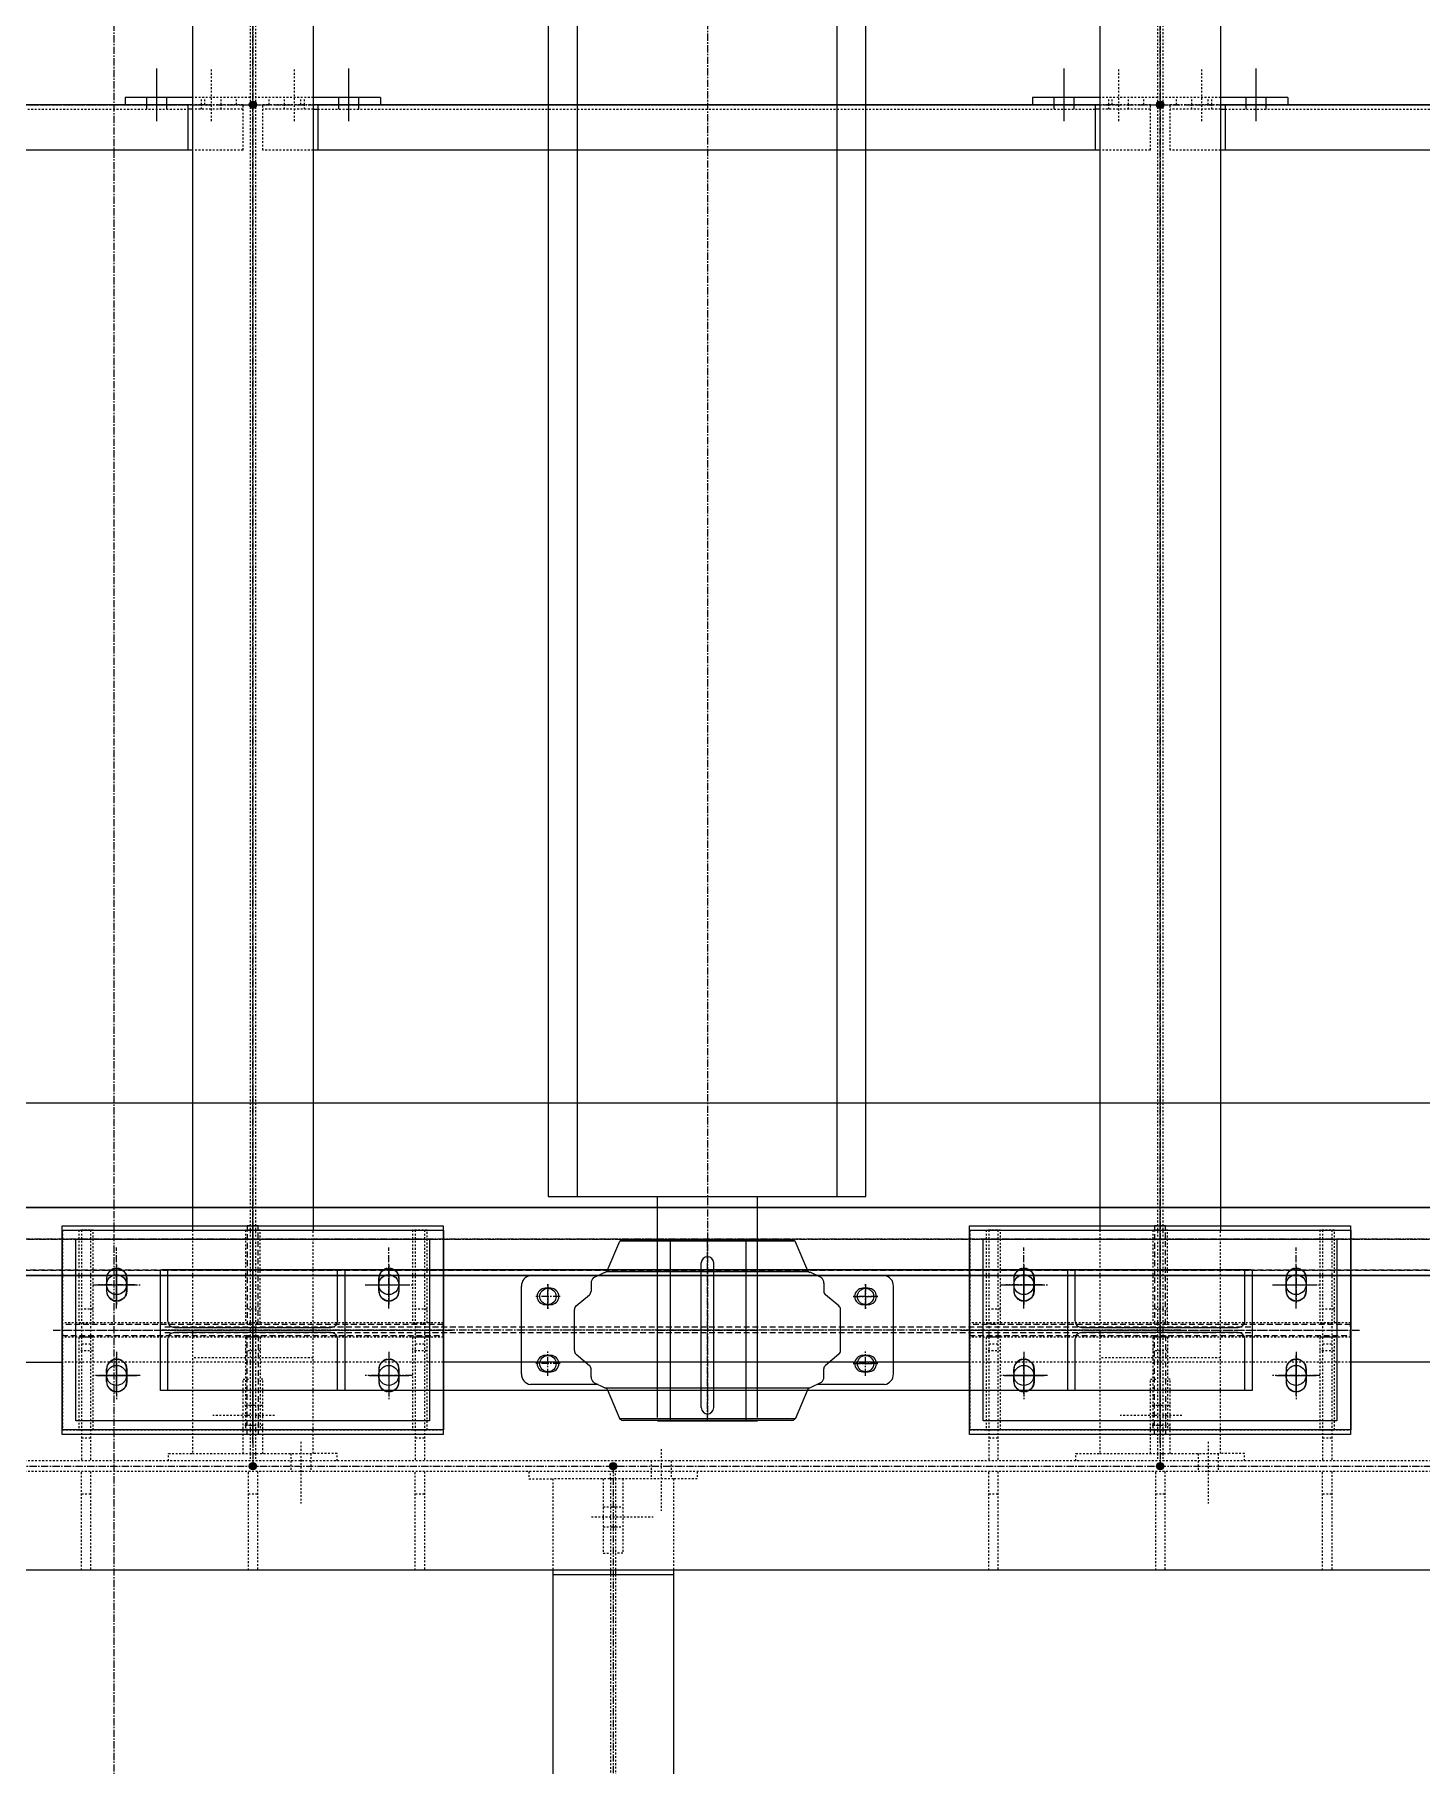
# Model space of a CAD drawing. Header units: millimetres. Extents: x -1319 to 21258, y 11161 to 27532.
# Drawn here: x 11689 to 13218, y 15352 to 17259 of the extents above; entities that cross this region are included whole.
import ezdxf

# ---------------------------------------------------------------- set-up
doc = ezdxf.new("R2010")
doc.units = ezdxf.units.MM
for name, pattern in [('CENTER', [12.7, 7.9375, -1.5875, 1.5875, -1.5875]), ('DXK_LINE_DOT2', [3.9198, 1.9599, -1.9599]), ('HIDDEN', [9.525, 6.35, -3.175])]:
    doc.linetypes.add(name, pattern=pattern)
for name, color, linetype in [('1', 7, 'Continuous'), ('2', 7, 'Continuous'), ('4', 7, 'Continuous')]:
    doc.layers.add(name, color=color, linetype=linetype)
for name, color, linetype, lineweight in [('All Bought', 110, 'Continuous', 9), ('Belt', 4, 'Continuous', 9), ('CEN', 1, 'CENTER', 9), ('HIDDDEN', 3, 'HIDDEN', 9), ('HIDDEN', 3, 'HIDDEN', 9), ('MAIN OBJECT', 2, 'Continuous', 18), ('OBJECT', 2, 'Continuous', 18), ('STR25', 30, 'Continuous', 5)]:
    doc.layers.add(name, color=color, linetype=linetype, lineweight=lineweight)

# ---------------------------------------------------------------- blocks, each defined once
blk = doc.blocks.new('A$Cfeb8c868')
at = {"layer": '4', "linetype": 'Continuous'}
for points in [[(6203, -6304, -1), (6203, -6296, -1)], [(6203, -6304, -1), (6203, -6296, -1)], [(7203, -6304, -1), (7203, -6296, -1)], [(7203, -6304, -1), (7203, -6296, -1)], [(6203, -7804, -1), (6203, -7796, -1)], [(6600, -7804, -1), (6600, -7796, -1)], [(7203, -7804, -1), (7203, -7796, -1)]]:
    blk.add_hatch(color=4, dxfattribs=at).paths.add_polyline_path(points)
at = {"layer": '1', "color": 4, "linetype": 'DXK_LINE_DOT2'}
for p, q in [((6200.1, -4813), (6200.1, -7786.1)), ((6205.8, -4813), (6205.8, -7786.1)), ((7200.1, -4813), (7200.1, -7786.1)), ((7205.8, -4813), (7205.8, -7786.1)), ((6157.2, -6318), (6157.2, -6260)), ((6248.8, -6318), (6248.8, -6260)), ((7157.2, -6318), (7157.2, -6260)), ((7248.8, -6318), (7248.8, -6260)), ((6200.1, -6292), (6136.4, -6292)), ((6146.2, -6300), (6146.2, -6292)), ((6150.2, -6300), (6150.2, -6292)), ((6168.2, -6300), (6168.2, -6292)), ((6185.1, -6300), (6185.1, -6292)), ((6269.6, -6292), (6205.8, -6292)), ((6220.9, -6300), (6220.9, -6292)), ((6237.8, -6300), (6237.8, -6292)), ((6255.8, -6300), (6255.8, -6292)), ((6259.8, -6300), (6259.8, -6292)), ((7200.1, -6292), (7136.4, -6292)), ((7146.2, -6300), (7146.2, -6292)), ((7150.2, -6300), (7150.2, -6292)), ((7168.2, -6300), (7168.2, -6292)), ((7185.1, -6300), (7185.1, -6292)), ((7269.6, -6292), (7205.8, -6292)), ((7220.9, -6300), (7220.9, -6292)), ((7237.8, -6300), (7237.8, -6292)), ((7255.8, -6300), (7255.8, -6292)), ((7259.8, -6300), (7259.8, -6292)), ((5574.6, -6305), (6131.4, -6305)), ((6192.2, -6300), (6131.4, -6300)), ((6192.2, -6305), (6136.4, -6305)), ((6146.2, -6305), (6146.2, -6300)), ((6168.2, -6305), (6168.2, -6300)), ((6192.2, -6350), (6192.2, -6300)), ((6213.9, -6350), (6213.9, -6300)), ((6274.6, -6300), (6213.9, -6300)), ((6269.6, -6305), (6213.9, -6305)), ((6237.8, -6305), (6237.8, -6300)), ((6259.8, -6305), (6259.8, -6300)), ((6274.6, -6305), (7131.4, -6305)), ((7192.2, -6300), (7131.4, -6300)), ((7192.2, -6305), (7136.4, -6305)), ((7146.2, -6305), (7146.2, -6300)), ((7168.2, -6305), (7168.2, -6300)), ((7192.2, -6350), (7192.2, -6300)), ((7213.9, -6350), (7213.9, -6300)), ((7274.6, -6300), (7213.9, -6300)), ((7269.6, -6305), (7213.9, -6305)), ((7237.8, -6305), (7237.8, -6300)), ((7259.8, -6305), (7259.8, -6300)), ((7274.6, -6305), (7628.4, -6305)), ((6192.2, -6350), (6136.4, -6350)), ((6269.6, -6350), (6213.9, -6350)), ((7192.2, -6350), (7136.4, -6350)), ((7269.6, -6350), (7213.9, -6350)), ((5993, -7540), (5993, -7760)), ((5993, -7540), (6413, -7540)), ((6011, -7540), (6011, -7642)), ((6027, -7540), (6011, -7540)), ((6014, -7540), (6014, -7794.1)), ((6024, -7540), (6014, -7540)), ((6024, -7540), (6024, -7794.1)), ((6027, -7642), (6027, -7540)), ((6136.4, -7540), (6136.4, -7786.1)), ((6195, -7540), (6195, -7642)), ((6211, -7540), (6195, -7540)), ((6211, -7642), (6211, -7540)), ((6269.6, -7786.1), (6269.6, -7540)), ((6379, -7540), (6379, -7641.9)), ((6395, -7540), (6379, -7540)), ((6382, -7540), (6382, -7794.1)), ((6382, -7540), (6392, -7540)), ((6382, -7540), (6392, -7540)), ((6392, -7540), (6392, -7794.1)), ((6395, -7641.9), (6395, -7540)), ((6413, -7540), (6413, -7760)), ((6993, -7540), (6993, -7760)), ((6993, -7540), (7413, -7540)), ((7011, -7540), (7011, -7642)), ((7027, -7540), (7011, -7540)), ((7014, -7540), (7014, -7794.1)), ((7024, -7540), (7014, -7540)), ((7024, -7540), (7024, -7794.1)), ((7027, -7642), (7027, -7540)), ((7136.4, -7540), (7136.4, -7786.1)), ((7195, -7540), (7195, -7642)), ((7211, -7540), (7195, -7540)), ((7211, -7642), (7211, -7540)), ((7269.6, -7786.1), (7269.6, -7540)), ((7379, -7540), (7379, -7641.9)), ((7395, -7540), (7379, -7540)), ((7382, -7540), (7382, -7794.1)), ((7382, -7540), (7392, -7540)), ((7382, -7540), (7392, -7540)), ((7392, -7540), (7392, -7794.1)), ((7395, -7641.9), (7395, -7540)), ((7413, -7540), (7413, -7760)), ((6027, -7627), (6011, -7627)), ((6211, -7627), (6195, -7627)), ((6395, -7626.9), (6379, -7626.9)), ((7027, -7627), (7011, -7627)), ((7211, -7627), (7195, -7627)), ((7395, -7626.9), (7379, -7626.9)), ((5993, -7658), (5993, -7642)), ((6413, -7642), (5993, -7642)), ((6011, -7642), (6027, -7642)), ((6195, -7642), (6211, -7642)), ((6379, -7641.9), (6395, -7641.9)), ((6413, -7658), (6413, -7642)), ((6993, -7658), (6993, -7642)), ((7413, -7642), (6993, -7642)), ((7011, -7642), (7027, -7642)), ((7195, -7642), (7211, -7642)), ((7379, -7641.9), (7395, -7641.9)), ((7413, -7658), (7413, -7642)), ((6413, -7658), (5993, -7658)), ((6027, -7658), (6011, -7658)), ((6011, -7658), (6011, -7760)), ((6027, -7760), (6027, -7658)), ((6211, -7658), (6195, -7658)), ((6195, -7658), (6195, -7760)), ((6211, -7658), (6211, -7760)), ((6395, -7658), (6379, -7658)), ((6379, -7658), (6379, -7760)), ((6395, -7760), (6395, -7658)), ((7413, -7658), (6993, -7658)), ((7027, -7658), (7011, -7658)), ((7011, -7658), (7011, -7760)), ((7027, -7760), (7027, -7658)), ((7211, -7658), (7195, -7658)), ((7195, -7658), (7195, -7760)), ((7211, -7658), (7211, -7760)), ((7395, -7658), (7379, -7658)), ((7379, -7658), (7379, -7760)), ((7395, -7760), (7395, -7658)), ((6027, -7673), (6011, -7673)), ((6024, -7665.5), (6014, -7665.5)), ((6269.6, -7680.5), (6136.4, -7680.5)), ((6211, -7673), (6195, -7673)), ((6395, -7673), (6379, -7673)), ((6392, -7665.5), (6382, -7665.5)), ((7027, -7673), (7011, -7673)), ((7024, -7665.5), (7014, -7665.5)), ((7269.6, -7680.5), (7136.4, -7680.5)), ((7211, -7673), (7195, -7673)), ((7395, -7673), (7379, -7673)), ((7392, -7665.5), (7382, -7665.5)), ((6413, -7685.5), (5993, -7685.5)), ((7413, -7685.5), (6993, -7685.5)), ((6192.2, -7786.1), (6192.2, -7704.1)), ((6192.2, -7704.1), (6200.1, -7704.1)), ((6213.9, -7704.1), (6205.8, -7704.1)), ((6213.9, -7786.1), (6213.9, -7704.1)), ((7192.2, -7786.1), (7192.2, -7704.1)), ((7192.2, -7704.1), (7200.1, -7704.1)), ((7213.9, -7704.1), (7205.8, -7704.1)), ((7213.9, -7786.1), (7213.9, -7704.1)), ((6200.1, -7733.1), (6192.2, -7733.1)), ((6205.8, -7733.1), (6200.1, -7733.1)), ((6213.9, -7733.1), (6205.8, -7733.1)), ((7200.1, -7733.1), (7192.2, -7733.1)), ((7205.8, -7733.1), (7200.1, -7733.1)), ((7213.9, -7733.1), (7205.8, -7733.1)), ((5993, -7760), (6413, -7760)), ((6011, -7760), (6027, -7760)), ((6226.9, -7744.1), (6158.9, -7744.1)), ((6200.1, -7755.1), (6192.2, -7755.1)), ((6205.8, -7755.1), (6200.1, -7755.1)), ((6213.9, -7755.1), (6205.8, -7755.1)), ((6379, -7760), (6395, -7760)), ((6993, -7760), (7413, -7760)), ((7011, -7760), (7027, -7760)), ((7226.9, -7744.1), (7158.9, -7744.1)), ((7200.1, -7755.1), (7192.2, -7755.1)), ((7205.8, -7755.1), (7200.1, -7755.1)), ((7213.9, -7755.1), (7205.8, -7755.1)), ((7379, -7760), (7395, -7760)), ((6024, -7769.1), (6014, -7769.1)), ((6255.8, -7773.1), (6255.8, -7841.1)), ((6392, -7769.1), (6382, -7769.1)), ((7024, -7769.1), (7014, -7769.1)), ((7255.8, -7773.1), (7255.8, -7841.1)), ((7392, -7769.1), (7382, -7769.1)), ((8360, -7794.1), (-190, -7794.1)), ((6110.1, -7794.1), (6110.1, -7786.1)), ((6110.1, -7786.1), (6136.4, -7786.1)), ((6136.4, -7786.1), (6269.6, -7786.1)), ((6200.1, -7786.1), (6200.1, -7794.1)), ((6205.8, -7786.1), (6205.8, -7794.1)), ((6244.8, -7786.1), (6244.8, -7794.1)), ((6244.8, -7794.1), (6244.8, -7805.9)), ((6266.8, -7786.1), (6266.8, -7794.1)), ((6266.8, -7794.1), (6266.8, -7805.9)), ((6295.8, -7786.1), (6269.6, -7786.1)), ((6295.8, -7794.1), (6295.8, -7786.1)), ((6641.8, -7794.1), (6641.8, -7805.9)), ((6652.8, -7781.1), (6652.8, -7849.1)), ((6663.8, -7794.1), (6663.8, -7805.9)), ((7110.1, -7794.1), (7110.1, -7786.1)), ((7110.1, -7786.1), (7136.4, -7786.1)), ((7136.4, -7786.1), (7269.6, -7786.1)), ((7200.1, -7786.1), (7200.1, -7794.1)), ((7205.8, -7786.1), (7205.8, -7794.1)), ((7244.8, -7786.1), (7244.8, -7794.1)), ((7244.8, -7794.1), (7244.8, -7805.9)), ((7266.8, -7786.1), (7266.8, -7794.1)), ((7266.8, -7794.1), (7266.8, -7805.9)), ((7295.9, -7786.1), (7269.6, -7786.1)), ((7295.9, -7794.1), (7295.9, -7786.1)), ((8360, -7805.9), (-190, -7805.9)), ((6014, -7914.5), (6014, -7805.9)), ((6024, -7805.9), (6024, -7914.5)), ((6198, -7914.5), (6198, -7805.9)), ((6208, -7805.9), (6208, -7914.5)), ((6382, -7914.5), (6382, -7805.9)), ((6392, -7805.9), (6392, -7914.5)), ((6507.2, -7805.9), (6507.2, -7813.9)), ((6507.2, -7813.9), (6533.4, -7813.9)), ((6533.4, -7813.9), (6533.4, -7914.5)), ((6666.6, -7813.9), (6533.4, -7813.9)), ((6589.1, -7813.9), (6589.1, -7895.9)), ((6597.2, -7813.9), (6597.2, -7805.9)), ((6597.2, -7813.9), (6597.2, -9002.9)), ((6602.8, -7813.9), (6602.8, -7805.9)), ((6602.8, -7813.9), (6602.8, -7914.5)), ((6610.8, -7813.9), (6610.8, -7895.9)), ((6641.8, -7805.9), (6641.8, -7813.9)), ((6663.8, -7805.9), (6663.8, -7813.9)), ((6666.6, -7813.9), (6666.6, -7914.5)), ((6692.8, -7813.9), (6666.6, -7813.9)), ((6692.8, -7805.9), (6692.8, -7813.9)), ((7014, -7914.5), (7014, -7805.9)), ((7024, -7805.9), (7024, -7914.5)), ((7198, -7914.5), (7198, -7805.9)), ((7208, -7805.9), (7208, -7914.5)), ((7382, -7914.5), (7382, -7805.9)), ((7392, -7805.9), (7392, -7914.5)), ((6024, -7830.9), (6014, -7830.9)), ((6208, -7830.9), (6198, -7830.9)), ((6392, -7830.9), (6382, -7830.9)), ((7024, -7830.9), (7014, -7830.9)), ((7208, -7830.9), (7198, -7830.9)), ((7392, -7830.9), (7382, -7830.9)), ((6576.1, -7855.9), (6644.1, -7855.9)), ((6589.1, -7844.9), (6597.2, -7844.9)), ((6597.2, -7844.9), (6602.8, -7844.9)), ((6602.8, -7844.9), (6610.8, -7844.9)), ((6589.1, -7866.9), (6597.2, -7866.9)), ((6597.2, -7866.9), (6602.8, -7866.9)), ((6602.8, -7866.9), (6610.8, -7866.9)), ((6589.1, -7895.9), (6597.2, -7895.9)), ((6610.8, -7895.9), (6602.8, -7895.9)), ((8487, -7914.5), (3648.1, -7914.5)), ((6602.8, -7919.5), (6602.8, -9900))]:
    blk.add_line(p, q, dxfattribs=at)
at = {"layer": '2', "color": 4, "linetype": 'Continuous'}
for p, q in [((6136.4, -5060), (6136.4, -7540)), ((6269.6, -5060), (6269.6, -7540)), ((7136.4, -5060), (7136.4, -7540)), ((7269.6, -5060), (7269.6, -7540)), ((6097.2, -6318), (6097.2, -6260)), ((6308.8, -6318), (6308.8, -6260)), ((7097.2, -6318), (7097.2, -6260)), ((7308.8, -6318), (7308.8, -6260)), ((6136.4, -6292), (6062.2, -6292)), ((6062.2, -6292), (6062.2, -6300)), ((6086.2, -6300), (6086.2, -6292)), ((6108.2, -6300), (6108.2, -6292)), ((6343.8, -6292), (6269.6, -6292)), ((6297.8, -6300), (6297.8, -6292)), ((6319.8, -6300), (6319.8, -6292)), ((6343.8, -6292), (6343.8, -6300)), ((7136.4, -6292), (7062.2, -6292)), ((7062.2, -6292), (7062.2, -6300)), ((7086.2, -6300), (7086.2, -6292)), ((7108.2, -6300), (7108.2, -6292)), ((7343.8, -6292), (7269.6, -6292)), ((7297.8, -6300), (7297.8, -6292)), ((7319.8, -6300), (7319.8, -6292)), ((7343.8, -6292), (7343.8, -6300)), ((6131.4, -6300), (5574.6, -6300)), ((6086.2, -6305), (6086.2, -6300)), ((6108.2, -6305), (6108.2, -6300)), ((6131.4, -6300), (6131.4, -6350)), ((6136.4, -6300), (6131.4, -6300)), ((6136.4, -6305), (6131.4, -6305)), ((6274.6, -6300), (6269.6, -6300)), ((6269.6, -6305), (6274.6, -6305)), ((7131.4, -6300), (6274.6, -6300)), ((6274.6, -6300), (6274.6, -6350)), ((6297.8, -6305), (6297.8, -6300)), ((6319.8, -6305), (6319.8, -6300)), ((7086.2, -6305), (7086.2, -6300)), ((7108.2, -6305), (7108.2, -6300)), ((7131.4, -6300), (7131.4, -6350)), ((7136.4, -6300), (7131.4, -6300)), ((7136.4, -6305), (7131.4, -6305)), ((7274.6, -6300), (7269.6, -6300)), ((7269.6, -6305), (7274.6, -6305)), ((7628.4, -6300), (7274.6, -6300)), ((7274.6, -6300), (7274.6, -6350)), ((7297.8, -6305), (7297.8, -6300)), ((7319.8, -6305), (7319.8, -6300)), ((6136.4, -6350), (5569.6, -6350)), ((7136.4, -6350), (6269.6, -6350)), ((7633.4, -6350), (7269.6, -6350)), ((5993, -7760), (5993, -7540)), ((5993, -7540), (6413, -7540)), ((6413, -7540), (6413, -7760)), ((6993, -7760), (6993, -7540)), ((6993, -7540), (7413, -7540)), ((7413, -7540), (7413, -7760)), ((6042, -7593), (6042.8, -7588.8)), ((6042.8, -7588.8), (6045.2, -7585.2)), ((6045.2, -7585.2), (6048.8, -7582.8)), ((6048.8, -7582.8), (6053, -7582)), ((6053, -7622), (6053, -7578)), ((6053, -7582), (6053, -7582)), ((6053, -7582), (6057.2, -7582.8)), ((6057.2, -7582.8), (6060.8, -7585.2)), ((6060.8, -7585.2), (6063.2, -7588.8)), ((6063.2, -7588.8), (6064, -7593)), ((6342, -7593), (6342.8, -7588.8)), ((6342.8, -7588.8), (6345.2, -7585.3)), ((6345.2, -7585.3), (6348.8, -7582.9)), ((6348.8, -7582.9), (6353, -7582)), ((6353, -7622), (6353, -7578)), ((6353, -7582), (6353, -7582)), ((6353, -7582), (6357.2, -7582.9)), ((6357.2, -7582.9), (6360.8, -7585.3)), ((6360.8, -7585.3), (6363.2, -7588.8)), ((6363.2, -7588.8), (6364, -7593)), ((7042, -7593), (7042.8, -7588.8)), ((7042.8, -7588.8), (7045.2, -7585.2)), ((7045.2, -7585.2), (7048.8, -7582.8)), ((7048.8, -7582.8), (7053, -7582)), ((7053, -7622), (7053, -7578)), ((7053, -7582), (7053, -7582)), ((7053, -7582), (7057.2, -7582.8)), ((7057.2, -7582.8), (7060.8, -7585.2)), ((7060.8, -7585.2), (7063.2, -7588.8)), ((7063.2, -7588.8), (7064, -7593)), ((7342, -7593), (7342.8, -7588.8)), ((7342.8, -7588.8), (7345.2, -7585.3)), ((7345.2, -7585.3), (7348.8, -7582.9)), ((7348.8, -7582.9), (7353, -7582)), ((7353, -7622), (7353, -7578)), ((7353, -7582), (7353, -7582)), ((7353, -7582), (7357.2, -7582.9)), ((7357.2, -7582.9), (7360.8, -7585.3)), ((7360.8, -7585.3), (7363.2, -7588.8)), ((7363.2, -7588.8), (7364, -7593)), ((6031, -7600), (6075, -7600)), ((6042, -7607), (6042, -7593)), ((6042.8, -7611.2), (6042, -7607)), ((6064, -7607), (6063.2, -7611.2)), ((6064, -7593), (6064, -7607)), ((6331, -7600), (6375, -7600)), ((6342, -7607), (6342, -7593)), ((6342.8, -7611.2), (6342, -7607)), ((6364, -7607), (6363.2, -7611.2)), ((6364, -7593), (6364, -7607)), ((7031, -7600), (7075, -7600)), ((7042, -7607), (7042, -7593)), ((7042.8, -7611.2), (7042, -7607)), ((7064, -7607), (7063.2, -7611.2)), ((7064, -7593), (7064, -7607)), ((7331, -7600), (7375, -7600)), ((7342, -7607), (7342, -7593)), ((7342.8, -7611.2), (7342, -7607)), ((7364, -7607), (7363.2, -7611.2)), ((7364, -7593), (7364, -7607)), ((6045.2, -7614.8), (6042.8, -7611.2)), ((6048.8, -7617.2), (6045.2, -7614.8)), ((6053, -7618), (6048.8, -7617.2)), ((6057.2, -7617.2), (6053, -7618)), ((6053, -7618), (6053, -7618)), ((6060.8, -7614.8), (6057.2, -7617.2)), ((6063.2, -7611.2), (6060.8, -7614.8)), ((6345.2, -7614.8), (6342.8, -7611.2)), ((6348.8, -7617.2), (6345.2, -7614.8)), ((6353, -7618), (6348.8, -7617.2)), ((6357.2, -7617.2), (6353, -7618)), ((6353, -7618), (6353, -7618)), ((6360.8, -7614.8), (6357.2, -7617.2)), ((6363.2, -7611.2), (6360.8, -7614.8)), ((7045.2, -7614.8), (7042.8, -7611.2)), ((7048.8, -7617.2), (7045.2, -7614.8)), ((7053, -7618), (7048.8, -7617.2)), ((7057.2, -7617.2), (7053, -7618)), ((7053, -7618), (7053, -7618)), ((7060.8, -7614.8), (7057.2, -7617.2)), ((7063.2, -7611.2), (7060.8, -7614.8)), ((7345.2, -7614.8), (7342.8, -7611.2)), ((7348.8, -7617.2), (7345.2, -7614.8)), ((7353, -7618), (7348.8, -7617.2)), ((7357.2, -7617.2), (7353, -7618)), ((7353, -7618), (7353, -7618)), ((7360.8, -7614.8), (7357.2, -7617.2)), ((7363.2, -7611.2), (7360.8, -7614.8)), ((6045.2, -7685.2), (6048.8, -7682.8)), ((6048.8, -7682.8), (6053, -7682)), ((6053, -7722), (6053, -7678)), ((6053, -7682), (6053, -7682)), ((6053, -7682), (6057.2, -7682.8)), ((6057.2, -7682.8), (6060.8, -7685.2)), ((6345.2, -7685.3), (6348.8, -7682.9)), ((6348.8, -7682.9), (6353, -7682)), ((6353, -7722), (6353, -7678)), ((6353, -7682), (6353, -7682)), ((6353, -7682), (6357.2, -7682.9)), ((6357.2, -7682.9), (6360.8, -7685.3)), ((7045.2, -7685.2), (7048.8, -7682.8)), ((7048.8, -7682.8), (7053, -7682)), ((7053, -7722), (7053, -7678)), ((7053, -7682), (7053, -7682)), ((7053, -7682), (7057.2, -7682.8)), ((7057.2, -7682.8), (7060.8, -7685.2)), ((7345.2, -7685.3), (7348.8, -7682.9)), ((7348.8, -7682.9), (7353, -7682)), ((7353, -7722), (7353, -7678)), ((7353, -7682), (7353, -7682)), ((7353, -7682), (7357.2, -7682.9)), ((7357.2, -7682.9), (7360.8, -7685.3)), ((-190, -7685.5), (5993, -7685.5)), ((6031, -7700), (6075, -7700)), ((6042, -7693), (6042.8, -7688.8)), ((6042, -7707), (6042, -7693)), ((6042.8, -7688.8), (6045.2, -7685.2)), ((6060.8, -7685.2), (6063.2, -7688.8)), ((6063.2, -7688.8), (6064, -7693)), ((6064, -7693), (6064, -7707)), ((6331, -7700), (6375, -7700)), ((6342, -7693), (6342.8, -7688.8)), ((6342, -7707), (6342, -7693)), ((6342.8, -7688.8), (6345.2, -7685.3)), ((6360.8, -7685.3), (6363.2, -7688.8)), ((6363.2, -7688.8), (6364, -7693)), ((6364, -7693), (6364, -7707)), ((6993, -7685.5), (6413, -7685.5)), ((7031, -7700), (7075, -7700)), ((7042, -7693), (7042.8, -7688.8)), ((7042, -7707), (7042, -7693)), ((7042.8, -7688.8), (7045.2, -7685.2)), ((7060.8, -7685.2), (7063.2, -7688.8)), ((7063.2, -7688.8), (7064, -7693)), ((7064, -7693), (7064, -7707)), ((7331, -7700), (7375, -7700)), ((7342, -7693), (7342.8, -7688.8)), ((7342, -7707), (7342, -7693)), ((7342.8, -7688.8), (7345.2, -7685.3)), ((7360.8, -7685.3), (7363.2, -7688.8)), ((7363.2, -7688.8), (7364, -7693)), ((7364, -7693), (7364, -7707)), ((8360, -7685.5), (7413, -7685.5)), ((6042.8, -7711.2), (6042, -7707)), ((6045.2, -7714.8), (6042.8, -7711.2)), ((6048.8, -7717.2), (6045.2, -7714.8)), ((6053, -7718), (6048.8, -7717.2)), ((6057.2, -7717.2), (6053, -7718)), ((6053, -7718), (6053, -7718)), ((6060.8, -7714.8), (6057.2, -7717.2)), ((6063.2, -7711.2), (6060.8, -7714.8)), ((6064, -7707), (6063.2, -7711.2)), ((6342.8, -7711.2), (6342, -7707)), ((6345.2, -7714.8), (6342.8, -7711.2)), ((6348.8, -7717.2), (6345.2, -7714.8)), ((6353, -7718), (6348.8, -7717.2)), ((6357.2, -7717.2), (6353, -7718)), ((6353, -7718), (6353, -7718)), ((6360.8, -7714.8), (6357.2, -7717.2)), ((6363.2, -7711.2), (6360.8, -7714.8)), ((6364, -7707), (6363.2, -7711.2)), ((7042.8, -7711.2), (7042, -7707)), ((7045.2, -7714.8), (7042.8, -7711.2)), ((7048.8, -7717.2), (7045.2, -7714.8)), ((7053, -7718), (7048.8, -7717.2)), ((7057.2, -7717.2), (7053, -7718)), ((7053, -7718), (7053, -7718)), ((7060.8, -7714.8), (7057.2, -7717.2)), ((7063.2, -7711.2), (7060.8, -7714.8)), ((7064, -7707), (7063.2, -7711.2)), ((7342.8, -7711.2), (7342, -7707)), ((7345.2, -7714.8), (7342.8, -7711.2)), ((7348.8, -7717.2), (7345.2, -7714.8)), ((7353, -7718), (7348.8, -7717.2)), ((7357.2, -7717.2), (7353, -7718)), ((7353, -7718), (7353, -7718)), ((7360.8, -7714.8), (7357.2, -7717.2)), ((7363.2, -7711.2), (7360.8, -7714.8)), ((7364, -7707), (7363.2, -7711.2)), ((6413, -7760), (5993, -7760)), ((6195, -7760), (6195, -7760)), ((6195, -7760), (6211, -7760)), ((6211, -7760), (6211, -7760)), ((7413, -7760), (6993, -7760)), ((7195, -7760), (7195, -7760)), ((7195, -7760), (7211, -7760)), ((7211, -7760), (7211, -7760)), ((8375, -7914.5), (-190, -7914.5)), ((6533.4, -7914.5), (6533.4, -9905)), ((6666.6, -7919.5), (6533.4, -7919.5)), ((6597.2, -7914.5), (6597.2, -7919.5)), ((6602.8, -7914.5), (6602.8, -7919.5)), ((6666.6, -7914.5), (6666.6, -9905))]:
    blk.add_line(p, q, dxfattribs=at)
at = {"layer": '4', "color": 4, "linetype": 'CENTER'}
for p, q in [((6203, -4800), (6203, -7800)), ((7203, -4800), (7203, -7800)), ((5574.6, -6300), (6131.4, -6300)), ((6192.2, -6300), (6203, -6300)), ((6203, -6300), (6213.9, -6300)), ((6274.6, -6300), (7131.4, -6300)), ((7192.2, -6300), (7203, -6300)), ((7203, -6300), (7213.9, -6300)), ((7274.6, -6300), (7628.4, -6300)), ((-190, -7800), (8500, -7800)), ((6600, -7800), (6600, -10000))]:
    blk.add_line(p, q, dxfattribs=at)
at = {"layer": '4', "color": 4, "linetype": 'Continuous'}
for centre in [(6203, -6300), (6203, -6300), (7203, -6300), (7203, -6300), (6203, -7800), (6600, -7800), (7203, -7800)]:
    blk.add_circle(centre, 4, dxfattribs=at)
blk = doc.blocks.new('A$C8184bacf')
at = {"layer": 'All Bought', "color": 1}
for p, q in [((6528.4, -5103, -8434415310), (6528.4, -7503, -8434415310)), ((6560.4, -5103, -8434415310), (6560.4, -7503, -8434415310)), ((6846.4, -5103, -8434415310), (6846.4, -7503, -8434415310)), ((6878.4, -7503, -8434415310), (6878.4, -5103, -8434415310)), ((6528.4, -7503, -8434415310), (6878.4, -7503, -8434415310)), ((6649, -7746.5, -7732186924.2), (6649, -7503, -8434415310)), ((6759, -7746.4, -7732186924.2), (6759, -7502.9, -8434415310)), ((6796.9, -7550.5, -1021514258.3), (6611.1, -7550.5, -1021514258.3)), ((6593.4, -7584.8, -1021514258.3), (6607.5, -7552, -1021514258.3)), ((6800.6, -7552.2, -1021514258.3), (6607.4, -7552.2, -1021514258.3)), ((6814.6, -7584.8, -1021514258.3), (6800.5, -7552, -1021514258.3)), ((6578.6, -7592.2, -1021514258.3), (6591, -7586.4, -1021514258.3)), ((6815.9, -7585.8, -1021514258.3), (6592.1, -7585.8, -1021514258.3)), ((6697.1, -7735.4, -1021514258.3), (6697.1, -7576.1, -1021514258.3)), ((6710.9, -7735.4, -1021514258.3), (6710.9, -7576.1, -1021514258.3)), ((6829.4, -7592.2, -1021514258.3), (6817, -7586.4, -1021514258.3)), ((6499, -7698.3, -1021514258.3), (6499, -7601.7, -1021514258.3)), ((6583.4, -7590, -1021514258.3), (6509, -7590, -1021514258.3)), ((6531.2, -7604, -1021514258.3), (6525.2, -7604, -1021514258.3)), ((6575.7, -7598.4, -1021514258.3), (6575.7, -7607.3, -1021514258.3)), ((6899, -7590, -1021514258.3), (6824.6, -7590, -1021514258.3)), ((6832.3, -7598.4, -1021514258.3), (6832.3, -7607.3, -1021514258.3)), ((6881.2, -7604, -1021514258.3), (6875.2, -7604, -1021514258.3)), ((6909, -7698.3, -1021514258.3), (6909, -7601.7, -1021514258.3)), ((6525.2, -7622, -1021514258.3), (6531.2, -7622, -1021514258.3)), ((6559.1, -7623.5, -1021514258.3), (6573.9, -7611.1, -1021514258.3)), ((6848.9, -7623.5, -1021514258.3), (6834.1, -7611.1, -1021514258.3)), ((6875.2, -7622, -1021514258.3), (6881.2, -7622, -1021514258.3)), ((6557.3, -7672.7, -1021514258.3), (6557.3, -7627.3, -1021514258.3)), ((6850.7, -7672.7, -1021514258.3), (6850.7, -7627.3, -1021514258.3)), ((6531.2, -7678, -1021514258.3), (6525.2, -7678, -1021514258.3)), ((6559.1, -7676.5, -1021514258.3), (6573.9, -7688.9, -1021514258.3)), ((6848.9, -7676.5, -1021514258.3), (6834.1, -7688.9, -1021514258.3)), ((6881.2, -7678, -1021514258.3), (6875.2, -7678, -1021514258.3)), ((6525.2, -7696, -1021514258.3), (6531.2, -7696, -1021514258.3)), ((6575.7, -7701.5, -1021514258.3), (6575.7, -7692.7, -1021514258.3)), ((6832.3, -7701.5, -1021514258.3), (6832.3, -7692.7, -1021514258.3)), ((6875.2, -7696, -1021514258.3), (6881.2, -7696, -1021514258.3)), ((6583.4, -7710, -1021514258.3), (6509, -7710, -1021514258.3)), ((6578.6, -7707.7, -1021514258.3), (6591, -7713.5, -1021514258.3)), ((6815.9, -7714.2, -1021514258.3), (6592.1, -7714.2, -1021514258.3)), ((6593.4, -7715.2, -1021514258.3), (6607.5, -7748, -1021514258.3)), ((6814.6, -7715.2, -1021514258.3), (6800.5, -7748, -1021514258.3)), ((6829.4, -7707.7, -1021514258.3), (6817, -7713.5, -1021514258.3)), ((6899, -7710, -1021514258.3), (6824.6, -7710, -1021514258.3)), ((6800.6, -7747.8, -1021514258.3), (6607.4, -7747.8, -1021514258.3)), ((6796.9, -7749.5, -1021514258.3), (6611.1, -7749.5, -1021514258.3)), ((6649, -7750, -1021514258.3), (6759, -7750, -1021514258.3))]:
    blk.add_line(p, q, dxfattribs=at)
at = {"layer": 'All Bought', "color": 1, "ltscale": 50}
for p, q in [((6663.2, -7749.5, -1021514258.3), (6663.2, -7550.5, -1021514258.3)), ((6746.5, -7749.5, -1021514258.3), (6746.5, -7550.5, -1021514258.3))]:
    blk.add_line(p, q, dxfattribs=at)
at = {"layer": 'All Bought', "color": 1}
for centre, radius, start, end in [((6611.1, -7555.5, -1021514258.3), 5, 90, 135), ((6796.9, -7555.5, -1021514258.3), 5, 45, 90), ((6704, -7576.1, -1021514258.3), 6.9, 360, 180), ((6587.5, -7578.9, -1021514258.3), 8.33, 295, 315), ((6820.5, -7578.9, -1021514258.3), 8.33, 225, 245), ((6510.5, -7601.4, -1021514258.3), 11.5, 97.6625, 181.1348), ((6525.2, -7613, -1021514258.3), 9, 90, 270), ((6531.2, -7613, -1021514258.3), 9, 270, 90), ((6570.7, -7607.3, -1021514258.3), 5, 310, 360), ((6583.5, -7598.3, -1021514258.3), 7.85, 129.2242, 180.8267), ((6824.5, -7598.3, -1021514258.3), 7.85, 359.1732, 50.7757), ((6837.3, -7607.3, -1021514258.3), 5, 180, 230), ((6875.2, -7613, -1021514258.3), 9, 90, 270), ((6881.2, -7613, -1021514258.3), 9, 270, 90), ((6897.5, -7601.4, -1021514258.3), 11.5, 358.8651, 82.3374), ((6562.3, -7627.3, -1021514258.3), 5, 130, 180), ((6845.7, -7627.3, -1021514258.3), 5, 360, 50), ((6525.2, -7687, -1021514258.3), 9, 90, 270), ((6531.2, -7687, -1021514258.3), 9, 270, 90), ((6562.3, -7672.7, -1021514258.3), 5, 180, 230), ((6845.7, -7672.7, -1021514258.3), 5, 310, 360), ((6875.2, -7687, -1021514258.3), 9, 90, 270), ((6881.2, -7687, -1021514258.3), 9, 270, 90), ((6510.5, -7698.6, -1021514258.3), 11.5, 178.8651, 262.3374), ((6570.7, -7692.7, -1021514258.3), 5, 360, 50), ((6583.5, -7701.6, -1021514258.3), 7.85, 179.1732, 230.7757), ((6824.5, -7701.6, -1021514258.3), 7.85, 309.2242, 0.8267), ((6837.3, -7692.7, -1021514258.3), 5, 130, 180), ((6897.5, -7698.6, -1021514258.3), 11.5, 277.6625, 1.1348), ((6587.5, -7721.1, -1021514258.3), 8.33, 45, 65), ((6820.5, -7721.1, -1021514258.3), 8.33, 115, 135), ((6704, -7735.4, -1021514258.3), 6.9, 180, 360), ((6611.1, -7744.5, -1021514258.3), 5, 225, 270), ((6796.9, -7744.5, -1021514258.3), 5, 270, 315)]:
    blk.add_arc(centre, radius, start, end, dxfattribs=at)
at = {"layer": 'Belt', "color": 1}
blk.add_line((15507.6, -7400, 448149754.8), (2588.1, -7400, 448149754.8), dxfattribs=at)
at = {"layer": 'CEN', "color": 1}
for p, q in [((6050, -9000, -2299610.9), (6050, -4100, -2299610.9)), ((6704, -4850.1, -8434415310), (6704, -7746.4, -8434415310)), ((6202.8, -7755.7, -8434415310), (6202.8, -5003.2, -8434415310)), ((7202.8, -7755.7, -8434415310), (7202.8, -5003.2, -8434415310)), ((3000.1, -6300, 448149754.8), (15497.4, -6300, 448149754.8)), ((6554, -6300, -1021514261.7), (6854, -6300, -1021514261.7)), ((6202.7, -7525.1, 448150283.7), (6202.7, -7774.8, 448150283.7)), ((7202.7, -7525.1, -2890408253.9), (7202.7, -7774.8, -2890408253.9)), ((3960.5, -7550, 448149754.8), (11884.2, -7550, 448149754.8)), ((15507.8, -7550, 448149754.8), (4136.2, -7550, 448149754.8)), ((6202.8, -7535, 448150283.7), (6202.8, -7765, 448150283.7)), ((6704, -7749.5, -1021514258.3), (6704, -7550.5, -1021514258.3)), ((7202.7, -7535, -2890408253.9), (7202.7, -7765, -2890408253.9)), ((6052.8, -7626.1, 448150283.7), (6052.8, -7558.9, 448150283.7)), ((6352.8, -7626.1, 448150283.7), (6352.8, -7558.9, 448150283.7)), ((7052.7, -7626.1, -2890408253.9), (7052.7, -7558.9, -2890408253.9)), ((7352.7, -7626.1, -2890408253.9), (7352.7, -7558.9, -2890408253.9)), ((6052.7, -7620, 448150283.7), (6052.7, -7580, 448150283.7)), ((6352.7, -7580, 448150283.7), (6352.7, -7620, 448150283.7)), ((7052.7, -7620, -2890408253.9), (7052.7, -7580, -2890408253.9)), ((7352.7, -7580, -2890408253.9), (7352.7, -7620, -2890408253.9)), ((6026.6, -7600, 448150283.7), (6078.9, -7600, 448150283.7)), ((6072.8, -7600, 448150283.7), (6032.8, -7600, 448150283.7)), ((6326.6, -7600, 448150283.7), (6378.9, -7600, 448150283.7)), ((6332.8, -7600, 448150283.7), (6372.8, -7600, 448150283.7)), ((6528.2, -7626.5, -4478228323.4), (6528.2, -7599.5, -4478228323.4)), ((6528.2, -7599.5, -1021514258.3), (6528.2, -7626.5, -1021514258.3)), ((6878.2, -7626.5, -4478228323.4), (6878.2, -7599.5, -4478228323.4)), ((6878.2, -7599.5, -1021514258.3), (6878.2, -7626.5, -1021514258.3)), ((7026.6, -7600, -2890408253.9), (7078.9, -7600, -2890408253.9)), ((7072.7, -7600, -2890408253.9), (7032.7, -7600, -2890408253.9)), ((7326.6, -7600, -2890408253.9), (7378.9, -7600, -2890408253.9)), ((7332.7, -7600, -2890408253.9), (7372.7, -7600, -2890408253.9)), ((6541.7, -7613, -4478228323.4), (6514.7, -7613, -4478228323.4)), ((6541.7, -7613, -1021514258.3), (6514.7, -7613, -1021514258.3)), ((6891.7, -7613, -4478228323.4), (6864.7, -7613, -4478228323.4)), ((6864.7, -7613, -1021514258.3), (6891.7, -7613, -1021514258.3)), ((5982.9, -7650, 448150283.7), (6422.6, -7650, 448150283.7)), ((5992.8, -7650, 448150283.7), (6412.7, -7650, 448150283.7)), ((7225.8, -7650, -4231952483.6), (6102.8, -7650, 2232444343.8)), ((6909, -7650, -1021514258.3), (6499, -7650, -1021514258.3)), ((6649, -7650, -1021514258.3), (6759, -7650, -1021514258.3)), ((6982.9, -7650, -2890408253.9), (7422.6, -7650, -2890408253.9)), ((6992.7, -7650, -2890408253.9), (7412.7, -7650, -2890408253.9)), ((6052.7, -7720, 448150283.7), (6052.7, -7680, 448150283.7)), ((6052.8, -7673.9, 448150283.7), (6052.8, -7726.1, 448150283.7)), ((6352.7, -7680, 448150283.7), (6352.7, -7720, 448150283.7)), ((6352.8, -7673.9, 448150283.7), (6352.8, -7726.1, 448150283.7)), ((6528.2, -7700.5, -4478228323.4), (6528.2, -7673.5, -4478228323.4)), ((6528.2, -7700.5, -1021514258.3), (6528.2, -7673.5, -1021514258.3)), ((6878.2, -7700.5, -4478228323.4), (6878.2, -7673.5, -4478228323.4)), ((6878.2, -7700.5, -1021514258.3), (6878.2, -7673.5, -1021514258.3)), ((7052.7, -7673.9, -2890408253.9), (7052.7, -7726.1, -2890408253.9)), ((7052.7, -7720, -2890408253.9), (7052.7, -7680, -2890408253.9)), ((7352.7, -7673.9, -2890408253.9), (7352.7, -7726.1, -2890408253.9)), ((7352.7, -7680, -2890408253.9), (7352.7, -7720, -2890408253.9)), ((6078.9, -7700, 448150283.7), (6026.6, -7700, 448150283.7)), ((6072.8, -7700, 448150283.7), (6032.8, -7700, 448150283.7)), ((6378.9, -7700, 448150283.7), (6326.6, -7700, 448150283.7)), ((6332.8, -7700, 448150283.7), (6372.8, -7700, 448150283.7)), ((6541.7, -7687, -4478228323.4), (6514.7, -7687, -4478228323.4)), ((6541.7, -7687, -1021514258.3), (6514.7, -7687, -1021514258.3)), ((6891.7, -7687, -4478228323.4), (6864.7, -7687, -4478228323.4)), ((6864.7, -7687, -1021514258.3), (6891.7, -7687, -1021514258.3)), ((7078.9, -7700, -2890408253.9), (7026.6, -7700, -2890408253.9)), ((7072.7, -7700, -2890408253.9), (7032.7, -7700, -2890408253.9)), ((7378.9, -7700, -2890408253.9), (7326.6, -7700, -2890408253.9)), ((7332.7, -7700, -2890408253.9), (7372.7, -7700, -2890408253.9))]:
    blk.add_line(p, q, dxfattribs=at)
at = {"layer": 'HIDDDEN', "color": 1}
for p, q in [((6208.8, -7535, 448150283.7), (6196.8, -7535, 448150283.7)), ((6196.8, -7535, 448150283.7), (6196.8, -7644, 448150283.7)), ((6208.8, -7644, 448150283.7), (6208.8, -7535, 448150283.7)), ((7208.7, -7535, -2890408253.9), (7196.7, -7535, -2890408253.9)), ((7196.7, -7535, -2890408253.9), (7196.7, -7644, -2890408253.9)), ((7208.7, -7644, -2890408253.9), (7208.7, -7535, -2890408253.9)), ((6412.7, -7644, 448150283.7), (5992.8, -7644, 448150283.7)), ((5992.8, -7644, 448150283.7), (5992.8, -7656, 448150283.7)), ((6412.7, -7656, 448150283.7), (6412.7, -7644, 448150283.7)), ((7412.7, -7644, -2890408253.9), (6992.7, -7644, -2890408253.9)), ((6992.7, -7644, -2890408253.9), (6992.7, -7656, -2890408253.9)), ((7412.7, -7656, -2890408253.9), (7412.7, -7644, -2890408253.9)), ((5992.8, -7656, 448150283.7), (6412.7, -7656, 448150283.7)), ((7302.8, -7647, 2232444343.8), (6102.8, -7647, 2232444343.8)), ((7302.8, -7653, 2232444343.8), (6102.8, -7653, 2232444343.8)), ((6196.8, -7765, 448150283.7), (6196.8, -7656, 448150283.7)), ((6208.8, -7656, 448150283.7), (6208.8, -7765, 448150283.7)), ((6992.7, -7656, -2890408253.9), (7412.7, -7656, -2890408253.9)), ((7196.7, -7765, -2890408253.9), (7196.7, -7656, -2890408253.9)), ((7208.7, -7656, -2890408253.9), (7208.7, -7765, -2890408253.9)), ((6208.8, -7765, 448150283.7), (6196.8, -7765, 448150283.7)), ((7208.7, -7765, -2890408253.9), (7196.7, -7765, -2890408253.9))]:
    blk.add_line(p, q, dxfattribs=at)
at = {"layer": 'HIDDEN', "color": 1}
for p, q in [((3960.5, -7583.9, 9241202660.3), (11884.2, -7583.9, 9241202660.3)), ((15507.9, -7583.9, 7498900601.5), (4136.2, -7583.9, 7498900601.5)), ((6041.8, -7593, 448149755.6), (6041.8, -7607, 448149755.6)), ((6063.8, -7607, 448149755.6), (6063.8, -7593, 448149755.6)), ((6341.8, -7607, 448149755.6), (6341.8, -7593, 448149755.6)), ((6363.8, -7593, 448149755.6), (6363.8, -7607, 448149755.6)), ((7041.7, -7593, -2890408781.9), (7041.7, -7607, -2890408781.9)), ((7063.7, -7607, -2890408781.9), (7063.7, -7593, -2890408781.9)), ((7341.7, -7607, -2890408781.9), (7341.7, -7593, -2890408781.9)), ((7363.7, -7593, -2890408781.9), (7363.7, -7607, -2890408781.9)), ((6041.8, -7707, 448149755.6), (6041.8, -7693, 448149755.6)), ((6063.8, -7693, 448149755.6), (6063.8, -7707, 448149755.6)), ((6341.8, -7693, 448149755.6), (6341.8, -7707, 448149755.6)), ((6363.8, -7707, 448149755.6), (6363.8, -7693, 448149755.6)), ((7041.7, -7707, -2890408781.9), (7041.7, -7693, -2890408781.9)), ((7063.7, -7693, -2890408781.9), (7063.7, -7707, -2890408781.9)), ((7341.7, -7693, -2890408781.9), (7341.7, -7707, -2890408781.9)), ((7363.7, -7707, -2890408781.9), (7363.7, -7693, -2890408781.9))]:
    blk.add_line(p, q, dxfattribs=at)
for centre, start, end in [((6052.8, -7593, 448149755.6), 359.9999, 179.9999), ((6352.8, -7593, 448149755.6), 359.9999, 179.9999), ((7052.7, -7593, -2890408781.9), 359.9999, 179.9999), ((7352.7, -7593, -2890408781.9), 359.9999, 179.9999), ((6052.8, -7607, 448149755.6), 179.9999, 359.9999), ((6352.8, -7607, 448149755.6), 179.9999, 359.9999), ((7052.7, -7607, -2890408781.9), 179.9999, 359.9999), ((7352.7, -7607, -2890408781.9), 179.9999, 359.9999), ((6052.8, -7693, 448149755.6), 359.9999, 179.9999), ((6352.8, -7693, 448149755.6), 359.9999, 179.9999), ((7052.7, -7693, -2890408781.9), 359.9999, 179.9999), ((7352.7, -7693, -2890408781.9), 359.9999, 179.9999), ((6052.8, -7707, 448149755.6), 179.9999, 359.9999), ((6352.8, -7707, 448149755.6), 179.9999, 359.9999), ((7052.7, -7707, -2890408781.9), 179.9999, 359.9999), ((7352.7, -7707, -2890408781.9), 179.9999, 359.9999)]:
    blk.add_arc(centre, 11, start, end, dxfattribs=at)
at = {"layer": 'MAIN OBJECT', "color": 1}
for p, q in [((3960.5, -7515, 448149754.8), (11884.2, -7515, 448149754.8)), ((15507.8, -7515, 448149754.8), (4136.2, -7515, 448149754.8)), ((6007.7, -7550, 448149755.6), (6397.7, -7550, 448149755.6)), ((6007.7, -7750, 448149755.6), (6007.7, -7550, 448149755.6)), ((6397.7, -7550, 448149755.6), (6397.7, -7750, 448149755.6)), ((7007.7, -7550, -2890408781.9), (7397.7, -7550, -2890408781.9)), ((7007.7, -7750, -2890408781.9), (7007.7, -7550, -2890408781.9)), ((7397.7, -7550, -2890408781.9), (7397.7, -7750, -2890408781.9)), ((6101.2, -7583.5, 448150283.7), (6109, -7583.5, 448150283.7)), ((6101.2, -7716.5, 448150283.7), (6101.2, -7583.5, 448150283.7)), ((6109, -7583.5, 448150283.7), (6109, -7639.5, 448150283.7)), ((6296.4, -7639.5, 448150283.7), (6296.4, -7583.5, 448150283.7)), ((6296.4, -7583.5, 448150283.7), (6304.2, -7583.5, 448150283.7)), ((6304.2, -7583.5, 448150283.7), (6304.2, -7716.5, 448150283.7)), ((7101.2, -7583.5, -2890408253.9), (7109, -7583.5, -2890408253.9)), ((7101.2, -7716.5, -2890408253.9), (7101.2, -7583.5, -2890408253.9)), ((7109, -7583.5, -2890408253.9), (7109, -7639.5, -2890408253.9)), ((7296.4, -7639.5, -2890408253.9), (7296.4, -7583.5, -2890408253.9)), ((7296.4, -7583.5, -2890408253.9), (7304.2, -7583.5, -2890408253.9)), ((7304.2, -7583.5, -2890408253.9), (7304.2, -7716.5, -2890408253.9)), ((3960.5, -7590, 448149754.8), (11884.2, -7590, 448149754.8)), ((15507.9, -7590, 448149754.8), (4136.2, -7590, 448149754.8)), ((6109, -7660.4, 448150283.7), (6109, -7716.5, 448150283.7)), ((6116.6, -7647.1, 448150283.7), (6288.9, -7647.1, 448150283.7)), ((6288.9, -7652.8, 448150283.7), (6116.6, -7652.8, 448150283.7)), ((6296.4, -7716.5, 448150283.7), (6296.4, -7660.4, 448150283.7)), ((7109, -7660.4, -2890408253.9), (7109, -7716.5, -2890408253.9)), ((7116.6, -7647.1, -2890408253.9), (7288.8, -7647.1, -2890408253.9)), ((7288.8, -7652.8, -2890408253.9), (7116.6, -7652.8, -2890408253.9)), ((7296.4, -7716.5, -2890408253.9), (7296.4, -7660.4, -2890408253.9)), ((6109, -7716.5, 448150283.7), (6101.2, -7716.5, 448150283.7)), ((6109, -7716.5, 448150283.7), (6109, -7716.5, 448150283.7)), ((6304.2, -7716.5, 448150283.7), (6296.4, -7716.5, 448150283.7)), ((6296.4, -7716.5, 448150283.7), (6296.4, -7716.5, 448150283.7)), ((7109, -7716.5, -2890408253.9), (7101.2, -7716.5, -2890408253.9)), ((7109, -7716.5, -2890408253.9), (7109, -7716.5, -2890408253.9)), ((7304.2, -7716.5, -2890408253.9), (7296.4, -7716.5, -2890408253.9)), ((7296.4, -7716.5, -2890408253.9), (7296.4, -7716.5, -2890408253.9)), ((6397.7, -7750, 448149755.6), (6007.7, -7750, 448149755.6)), ((7397.7, -7750, -2890408781.9), (7007.7, -7750, -2890408781.9))]:
    blk.add_line(p, q, dxfattribs=at)
for centre, radius in [((6052.7, -7600, 448149209.3), 11), ((6352.7, -7600, 448149209.3), 11), ((7052.7, -7600, -2890409328.3), 11), ((7352.7, -7600, -2890409328.3), 11), ((6528.2, -7613, -4478228323.4), 9), ((6878.2, -7613, -4478228323.4), 9), ((6528.2, -7687, -4478228323.4), 9), ((6878.2, -7687, -4478228323.4), 9), ((6052.7, -7700, 448149209.3), 11), ((6352.7, -7700, 448149209.3), 11), ((7052.7, -7700, -2890409328.3), 11), ((7352.7, -7700, -2890409328.3), 11)]:
    blk.add_circle(centre, radius, dxfattribs=at)
for centre, start, end in [((6116.6, -7639.5, 448150283.7), 180, 270), ((6288.9, -7639.5, 448150283.7), 270, 0), ((7116.6, -7639.5, -2890408253.9), 180, 270), ((7288.8, -7639.5, -2890408253.9), 270, 0), ((6116.6, -7660.4, 448150283.7), 90, 180), ((6288.9, -7660.4, 448150283.7), 0, 90), ((7116.6, -7660.4, -2890408253.9), 90, 180), ((7288.8, -7660.4, -2890408253.9), 0, 90)]:
    blk.add_arc(centre, 7.59, start, end, dxfattribs=at)
at = {"layer": 'OBJECT', "color": 1}
for p, q in [((7302.8, -7583.5, 2232444343.8), (6102.8, -7583.5, 2232444343.8)), ((7302.8, -7716.5, 2232444343.8), (6102.8, -7716.5, 2232444343.8))]:
    blk.add_line(p, q, dxfattribs=at)
at = {"layer": 'STR25', "color": 1}
for p, q in [((5992.8, -7535, 448149755.6), (6412.7, -7535, 448149755.6)), ((5992.8, -7765, 448149755.6), (5992.8, -7535, 448149755.6)), ((6412.7, -7535, 448149755.6), (6412.7, -7765, 448149755.6)), ((6992.7, -7535, -2890408781.9), (7412.7, -7535, -2890408781.9)), ((6992.7, -7765, -2890408781.9), (6992.7, -7535, -2890408781.9)), ((7412.7, -7535, -2890408781.9), (7412.7, -7765, -2890408781.9)), ((6412.7, -7765, 448149755.6), (5992.8, -7765, 448149755.6)), ((7412.7, -7765, -2890408781.9), (6992.7, -7765, -2890408781.9))]:
    blk.add_line(p, q, dxfattribs=at)

msp = doc.modelspace()

# ---------------------------------------------------------------- block references
for name in ['A$C8184bacf', 'A$Cfeb8c868']:
    msp.add_blockref(name, (5726.8, 23482))

doc.saveas('drawing.dxf')
